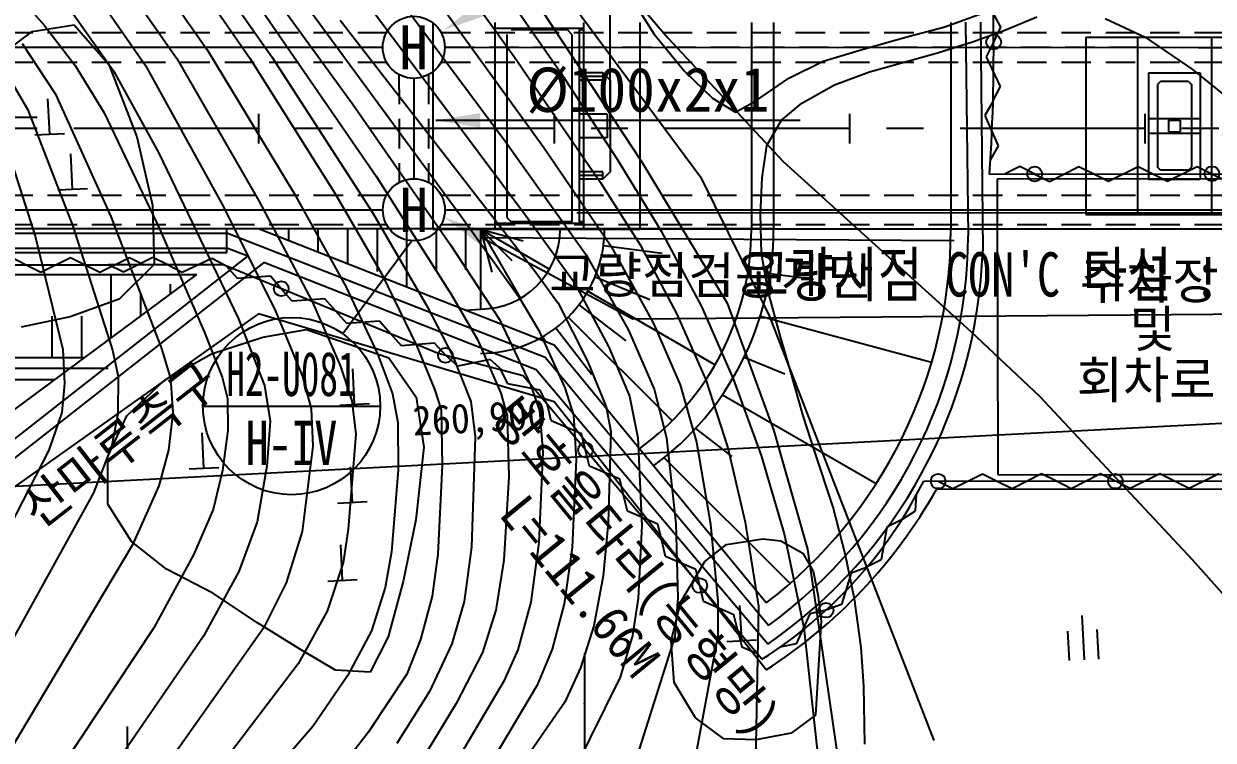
# Model space of a CAD drawing. Header units: millimetres. Extents: x 13158 to 13954, y 1103 to 1809.
# Drawn here: x 13765.8 to 13846.3, y 1446.9 to 1495.4 of the extents above; entities that cross this region are included whole.
import ezdxf
from ezdxf.enums import TextEntityAlignment as Align
from ezdxf.xclip import XClip

# ---------------------------------------------------------------- set-up
doc = ezdxf.new("R2010")
doc.units = ezdxf.units.MM
doc.header["$LTSCALE"] = 10
doc.header["$MEASUREMENT"] = 0
doc.header["$XCLIPFRAME"] = 2
doc.linetypes.add('CENTER', pattern=[2, 1.25, -0.25, 0.25, -0.25])
doc.linetypes.add('HIDDEN', pattern=[0.375, 0.25, -0.125])
for name, color, linetype in [('TN-MANH', 4, 'Continuous'), ('TZ-BASE', 253, 'Continuous'), ('TZ-CABL', 4, 'Continuous')]:
    doc.layers.add(name, color=color, linetype=linetype)
doc.styles.add('GR', font='GulimChe.ttf')
doc.styles.add('HANA', font='GulimChe.ttf')
doc.styles.get("Standard").update_dxf_attribs({"font": 'GulimChe.ttf'})
doc.linetypes.add('I_LINE', pattern='A,3.5,["I",Standard,S=1,R=0,X=-1,Y=-0.5],3.5', length=7)
doc.linetypes.add('ZIGZAG', pattern='A,0.0001,-0.2,[131,ltypeshp.shx,S=0.2,R=0,X=-0.2,Y=0],-0.4,[131,ltypeshp.shx,S=0.2,R=180,X=0.2,Y=0],-0.2', length=0.8001)
doc.dimstyles.get("Standard").update_dxf_attribs({"dimtxt": 0.18, "dimasz": 0.18, "dimexe": 0.18, "dimexo": 0.0625, "dimgap": 0.09, "dimtad": 0, "dimtih": 1, "dimtoh": 1, "dimdec": 4, "dimzin": 0, "dimdsep": 46, "dimtxsty": 'Standard', "dimcen": 0.09, "dimadec": 0, "dimazin": 0, "dimtfac": 1, "dimtdec": 4, "dimtofl": 0, "dimtmove": 0, "dimatfit": 3, "dimfxl": 0, "dimtolj": 1, "dimtzin": 0, "dimarcsym": 0})

# ---------------------------------------------------------------- blocks, each defined once
blk = doc.blocks.new('JD-SGKLSNK8SGJS87')
at = {"layer": 'TZ-BASE'}
for p, q in [((563.798, -0.001), (563.797, 25.377)), ((538.441, 23.737, 108), (556.678, -0.858, 108)), ((536.896, 22.516, 109), (558.069, -5.869, 109)), ((532.974, 20.139, 112), (546.343, 1.683, 112)), ((534.067, 20.85, 111), (553.684, -5.912, 111)), ((547.898, 17.902, 106), (557.275, 4.908, 106)), ((555.834, 13.104, 104), (565.958, -2.294, 104)), ((534.154, 12.336, 115), (539.415, 4.771, 115)), ((554.201, 12.8, 105), (560.356, 3.902, 105)), ((562.2, 12.589, 102), (567.728, 6.111, 102)), ((532.017, 11.776, 116), (536.533, 5.318, 116)), ((536.083, 11.703, 114), (540.887, 4.862, 114)), ((550.22, 11.321, 107), (559.3, -1.289, 107)), ((559.151, 11.244, 103), (569.907, -3.274, 103)), ((530.536, 10.385, 117), (534.451, 4.754, 117)), ((538.821, 10.066, 113), (547.949, -3.233, 113)), ((523.277, 9.493, 120), (525.515, 6.976, 120)), ((529.084, 8.959, 118), (532.338, 4.265, 118)), ((565.502, 8.381, 100.249), (566.775, 6.399, 100.249)), ((589.163, 8.84), (590.224, 6.871)), ((527.447, 7.769, 119), (530.164, 3.903, 119)), ((545.529, 7.338, 110), (558.728, -9.684, 110)), ((586.447, 6.884, 100.249), (589.254, 7.9, 100.249)), ((590.519, 6.654, 100.607), (592.684, 7.566, 100.607)), ((597.315, 7.459, 101), (600.023, 6.183, 101)), ((521.928, 4.491, 121.307), (524.675, 6.564, 121.307)), ((524.675, 6.564, 121.307), (527.513, 7.014, 121.307)), ((525.515, 6.976, 120), (527.582, 4.276, 120)), ((527.513, 7.014, 121.307), (529.87, 4.337, 121.307)), ((551.798, 7.175), (551.799, -6.825)), ((555.998, 7.176), (555.999, -6.824)), ((561.998, 6.776), (555.998, 6.776)), ((560.898, 6.676), (557.098, 6.676)), ((561.198, 6.376), (560.898, 6.676)), ((561.998, 6.676), (561.698, 6.676)), ((561.698, 6.676), (561.699, -6.324)), ((561.998, 7.176), (561.999, -6.824)), ((565.798, 7.176), (565.799, -6.824)), ((573.361, 7.181), (573.361, -6.819)), ((574.861, 7.181), (574.861, -6.819)), ((583.965, 6.222, 100.249), (586.447, 6.884, 100.249)), ((586.861, 7.182), (586.861, -6.818)), ((587.861, 7.198), (588.034, -7.268)), ((588.319, 5.875, 100.607), (590.519, 6.654, 100.607)), ((588.861, 7.199), (589.016, -8.266)), ((590.224, 6.871), (589.755, 5.857)), ((523.999, 5.77, 121), (526.253, 2.322, 121)), ((556.798, 6.376), (556.799, -6.024)), ((561.198, 6.376), (561.199, -6.324)), ((566.775, 6.399, 100.249), (568.832, 3.878, 100.249)), ((567.728, 6.111, 102), (575.502, -2.225, 102)), ((581.084, 5.415, 100.249), (583.965, 6.222, 100.249)), ((585.967, 5.136, 100.607), (588.319, 5.875, 100.607)), ((589.757, 5.858), (589.241, 4.866)), ((595.995, 6.177), (607.995, 6.178)), ((595.995, 6.177), (595.995, -5.823)), ((599.495, 6.178), (599.495, -5.822)), ((600.023, 6.183, 101), (603.217, 3.999, 101)), ((604.495, 6.178), (604.495, -5.822)), ((522.153, 5.054, 122), (524.368, 1.273, 122)), ((536.533, 5.318, 116), (542.384, -4.341, 116)), ((540.887, 4.862, 114), (547.7, -5.689, 114)), ((557.275, 4.908, 106), (563.133, -3.661, 106)), ((578.222, 4.552, 100.249), (581.084, 5.415, 100.249)), ((581.363, 3.845, 100.607), (585.967, 5.136, 100.607)), ((589.241, 4.866), (590.207, 2.85)), ((527.582, 4.276, 120), (529.546, 1.065, 120)), ((529.87, 4.337, 121.307), (531.76, -0.56, 121.307)), ((532.338, 4.265, 118), (537.619, -5.298, 118)), ((534.451, 4.754, 117), (540.019, -4.884, 117)), ((539.415, 4.771, 115), (545.16, -4.373, 115)), ((575.884, 3.415, 100.249), (578.222, 4.552, 100.249)), ((530.164, 3.903, 119), (533.217, -1.619, 119)), ((560.356, 3.902, 105), (564.278, -2.071, 105)), ((563.298, 3.776), (561.698, 3.776)), ((563.298, 3.526), (561.698, 3.526)), ((563.298, 3.276), (561.698, 3.276)), ((563.798, 3.276), (563.298, 3.776)), ((563.298, 3.776), (563.298, 3.276)), ((563.798, 3.276), (563.799, -2.924)), ((568.832, 3.878, 100.249), (570.731, 2.057, 100.249)), ((573.653, 1.882, 100.249), (575.884, 3.415, 100.249)), ((578.991, 2.955, 100.607), (581.363, 3.845, 100.607)), ((600.245, 3.778), (603.745, 3.778)), ((600.245, 3.778), (600.245, -3.422)), ((603.217, 3.999, 101), (607.393, 0.625, 101)), ((603.745, 3.778), (603.745, -3.422)), ((576.765, 1.723, 100.607), (578.991, 2.955, 100.607)), ((590.207, 2.85), (589.69, 1.858)), ((601.045, 3.178), (600.845, 2.978)), ((600.845, 2.978), (600.845, 0.678)), ((602.945, 3.178), (601.045, 3.178)), ((602.945, 3.178), (603.145, 2.978)), ((603.145, 2.978), (603.145, 0.678)), ((525.857, -0.379, 121.194), (525.732, 2.018, 121.194)), ((526.253, 2.322, 121), (530.001, -5.964, 121)), ((546.343, 1.683, 112), (552.986, -7.872, 112)), ((570.731, 2.057, 100.249), (572.283, 1.109, 100.249)), ((572.283, 1.109, 100.249), (573.653, 1.882, 100.249)), ((575.39, 0.574, 100.607), (576.765, 1.723, 100.607)), ((589.717, 1.858), (589.168, 0.884)), ((524.368, 1.273, 122), (527.428, -6.606, 122)), ((529.546, 1.065, 120), (533.335, -6.887, 120)), ((540, 0.999), (540, -1.001)), ((560, 0.999), (560, -1.001)), ((563.598, 0.976), (561.698, 0.976)), ((563.598, 0.976), (563.598, -0.624)), ((580, 0.999), (580, -1.001)), ((589.168, 0.884), (590.068, -1.163)), ((600, 0.999), (600, -1.001)), ((522.426, 0.273, 123), (524.88, -7.275, 123)), ((574.401, -1.148, 100.607), (575.39, 0.574, 100.607)), ((600.245, 0.678), (603.745, 0.678)), ((600.845, 0.678), (600.845, -2.622)), ((601.595, 0.578), (601.595, -0.222)), ((601.595, 0.578), (602.395, 0.578)), ((602.395, 0.578), (602.395, -0.222)), ((603.145, 0.678), (603.145, -2.622)), ((524.858, -0.431, 121.194), (526.856, -0.327, 121.194)), ((531.76, -0.56, 121.307), (532.807, -5.18, 121.307)), ((563.598, -0.624), (561.698, -0.624)), ((600.245, -0.322), (603.745, -0.322)), ((601.595, -0.222), (602.395, -0.222)), ((556.678, -0.858, 108), (562.167, -8.548, 108)), ((559.3, -1.289, 107), (563.84, -7.944, 107)), ((574.087, -3.333, 100.607), (574.401, -1.148, 100.607)), ((590.068, -1.163), (589.519, -2.137)), ((527.406, -4.1, 121.175), (527.281, -1.703, 121.175)), ((533.217, -1.619, 119), (538.627, -12.876, 119)), ((564.278, -2.071, 105), (567.235, -6.896, 105)), ((565.958, -2.294, 104), (571.709, -11.82, 104)), ((575.502, -2.225, 102), (588.208, -13.734, 102)), ((563.299, -2.924), (561.699, -2.924)), ((563.299, -3.174), (561.699, -3.174)), ((563.799, -2.924), (563.299, -3.424)), ((563.299, -3.424), (563.299, -2.924)), ((591.537, -2.575), (590.535, -3.071)), ((592.535, -3.079), (591.537, -2.575)), ((592.535, -3.079), (593.536, -3.577)), ((593.536, -3.577), (595.534, -2.574)), ((595.534, -2.574), (596.535, -3.073)), ((596.535, -3.073), (597.536, -3.571)), ((597.536, -3.571), (599.534, -2.568)), ((599.534, -2.568), (600.535, -3.066)), ((600.535, -3.066), (601.536, -3.564)), ((601.045, -2.822), (600.845, -2.622)), ((602.945, -2.822), (601.045, -2.822)), ((601.536, -3.564), (603.534, -2.561)), ((602.945, -2.822), (603.145, -2.622)), ((602.945, -2.822), (603.145, -2.622)), ((603.534, -2.561), (604.535, -3.059)), ((604.535, -3.059), (605.536, -3.558)), ((547.949, -3.233, 113), (553.049, -11.257, 113)), ((563.299, -3.424), (561.699, -3.424)), ((563.133, -3.661, 106), (565.818, -7.875, 106)), ((569.907, -3.274, 103), (574.59, -12.719, 103)), ((573.974, -5.803, 100.607), (574.087, -3.333, 100.607)), ((612.172, -3.396), (590, -3.433)), ((590, -3.433), (590.033, -23.432)), ((600.245, -3.422), (603.745, -3.422)), ((526.407, -4.152, 121.175), (528.405, -4.048, 121.175)), ((542.384, -4.341, 116), (545.914, -10.684, 116)), ((545.16, -4.373, 115), (548.323, -9.806, 115)), ((532.807, -5.18, 121.307), (532.918, -9.202, 121.307)), ((537.619, -5.298, 118), (541.141, -12.356, 118)), ((540.019, -4.884, 117), (543.613, -11.702, 117)), ((530.001, -5.964, 121), (533.418, -14.892, 121)), ((547.7, -5.689, 114), (551.407, -12.048, 114)), ((553.684, -5.912, 111), (557.605, -11.39, 111)), ((561.999, -6.424), (555.999, -6.424)), ((556.799, -6.024), (557.099, -6.324)), ((561.199, -6.324), (557.099, -6.324)), ((558.069, -5.869, 109), (561.363, -10.404, 109)), ((561.999, -6.324), (561.699, -6.324)), ((574.049, -8.466, 100.607), (573.974, -5.803, 100.607)), ((595.995, -5.823), (607.995, -5.822)), ((574.801, -6.786), (280, -6.801)), ((388.811, -7.095), (537.838, -7.088)), ((527.428, -6.606, 122), (530.115, -15.004, 122)), ((533.335, -6.887, 120), (536.339, -13.814, 120)), ((537.838, -8.388), (537.838, -6.788)), ((559.393, -15.492), (537.838, -7.088)), ((560.001, -14.657), (540, -6.788)), ((542.015, -6.82), (542.015, -7.581)), ((544.015, -6.82), (544.015, -8.367)), ((546.015, -6.819), (546.015, -9.154)), ((548.015, -6.819), (548.015, -9.682)), ((550.015, -6.819), (550.015, -10.728)), ((550.015, -6.819), (550.015, -9.641)), ((565.799, -6.824), (551.799, -6.825)), ((552.015, -6.819), (552.015, -9.6)), ((554.015, -6.819), (554.015, -9.56)), ((555.015, -6.82), (555.016, -12.22)), ((555.015, -6.82), (555.792, -9.717)), ((555.015, -6.82), (557.716, -11.496)), ((555.015, -6.82), (557.137, -8.941)), ((555.015, -6.82), (559.692, -9.519)), ((555.015, -6.82), (557.913, -7.596)), ((565.799, -6.787), (661.201, -6.783)), ((567.235, -6.896, 105), (569.991, -12.055, 105)), ((524.88, -7.275, 123), (526.741, -14.955, 123)), ((552.986, -7.872, 112), (556.299, -12.926, 112)), ((555.048, -7.371), (587.094, -7.571)), ((563.344, -7.916), (567.309, -8.438)), ((563.84, -7.944, 107), (566.722, -13.204, 107)), ((565.818, -7.875, 106), (568.319, -12.57, 106)), ((470.503, -8.091), (537.838, -8.088)), ((470.504, -8.391), (537.838, -8.388)), ((520.001, -23.743), (539.268, -8.649)), ((523.26, -8.717), (524.259, -9.218)), ((525.258, -9.72), (527.26, -8.722)), ((527.26, -8.722), (528.259, -9.223)), ((529.258, -9.725), (531.26, -8.727)), ((532.847, -8.726), (530.847, -9.726)), ((531.26, -8.727), (532.259, -9.228)), ((533.847, -9.227), (532.847, -8.726)), ((536.841, -8.794), (534.819, -9.749)), ((537.83, -9.316), (536.841, -8.794)), ((539.267, -8.65), (537.838, -8.088)), ((539.267, -8.65), (537.838, -8.088)), ((562.167, -8.548, 108), (565.033, -13.654, 108)), ((574.502, -11.039, 100.607), (574.049, -8.466, 100.607)), ((540.346, -9.075), (520.505, -24.618)), ((524.259, -9.218), (525.258, -9.72)), ((528.259, -9.223), (529.258, -9.725)), ((530.847, -9.726), (529.847, -9.225)), ((532.918, -9.202, 121.307), (530.562, -11.545, 121.307)), ((534.819, -9.749), (533.831, -9.227)), ((538.564, -10.159), (537.83, -9.316)), ((558.786, -16.328), (540.346, -9.075)), ((395.003, -9.895), (535.811, -9.888)), ((520.001, -21.589), (535.811, -9.888)), ((530.001, -9.888), (530.001, -14.188)), ((540.794, -9.997), (538.564, -10.159)), ((541.528, -10.84), (540.794, -9.997)), ((548.323, -9.806, 115), (550.707, -14.737, 115)), ((558.728, -9.684, 110), (560.285, -11.822, 110)), ((561.363, -10.404, 109), (563.699, -14.807, 109)), ((562.776, -10.034), (566.472, -11.564)), ((574.633, -9.803), (577.562, -10.189)), ((532.001, -11.257), (532.001, -12.708)), ((534.001, -10.538), (534.001, -11.228)), ((542.262, -11.684), (541.528, -10.84)), ((545.914, -10.684, 116), (548.049, -15.253, 116)), ((553.049, -11.257, 113), (554.807, -14.29, 113)), ((562.29, -11.019), (570.904, -15.992)), ((575.325, -14.108, 100.607), (574.502, -11.039, 100.607)), ((530.562, -11.545, 121.307), (527.241, -12.741, 121.307)), ((544.492, -11.521), (542.262, -11.684)), ((543.613, -11.702, 117), (545.521, -16.032, 117)), ((545.226, -12.365), (544.492, -11.521)), ((551.407, -12.048, 114), (553.144, -15.416, 114)), ((557.605, -11.39, 111), (558.961, -13.672, 111)), ((560.285, -11.822, 110), (562.263, -15.748, 110)), ((561.68, -11.933), (564.853, -14.368)), ((569.991, -12.055, 105), (572.13, -16.938, 105)), ((571.709, -11.82, 104), (574.872, -20.465, 104)), ((540.001, -12.548), (520.001, -26.699)), ((540.001, -12.548), (520.001, -26.699)), ((527.241, -12.741, 121.307), (523.929, -13.447, 121.307)), ((526.001, -12.694), (526.001, -15.498)), ((528.001, -12.693), (528.001, -15.498)), ((538.627, -12.876, 119), (540.388, -17.396, 119)), ((560.001, -18.497), (540.001, -12.548)), ((560.001, -18.497), (540.001, -12.548)), ((541.141, -12.356, 118), (542.98, -16.784, 118)), ((545.96, -13.208), (545.226, -12.365)), ((554.013, -12.301), (555.016, -12.22)), ((560.955, -12.759), (567.988, -19.791)), ((568.319, -12.57, 106), (570.266, -17.02, 106)), ((573.963, -12.709), (585.56, -15.816)), ((574.59, -12.719, 103), (585.708, -41.43, 103)), ((540.28, -14.121, 119.25), (543.251, -13.599, 119.25)), ((543.251, -13.599, 119.25), (548.808, -15.53, 119.25)), ((548.19, -13.046), (545.96, -13.208)), ((548.924, -13.889), (548.19, -13.046)), ((556.299, -12.926, 112), (558.405, -17.352, 112)), ((558.961, -13.672, 111), (560.731, -17.544, 111)), ((560.129, -13.484), (562.564, -16.657)), ((565.033, -13.654, 108), (566.772, -17.641, 108)), ((566.722, -13.204, 107), (568.527, -17.356, 107)), ((536.339, -13.814, 120), (537.53, -16.837, 120)), ((536.81, -15.241, 119.25), (540.28, -14.121, 119.25)), ((549.67, -14.714), (548.923, -13.881)), ((554.807, -14.29, 113), (556.386, -17.91, 113)), ((559.216, -14.094), (559.405, -14.423)), ((575.99, -16.344, 100.607), (575.325, -14.108, 100.607)), ((588.208, -13.734, 102), (592.892, -18.134, 102)), ((280, -36.925), (700, -14.992)), ((526.741, -14.955, 123), (526.854, -17.26, 123)), ((530.115, -15.004, 122), (530.486, -16.79, 122)), ((533.418, -14.892, 121), (534.04, -16.916, 121)), ((533.633, -17.025, 119.25), (536.81, -15.241, 119.25)), ((548.049, -15.253, 116), (549.069, -17.951, 116)), ((551.897, -14.519), (549.67, -14.714)), ((550.707, -14.737, 115), (551.913, -17.632, 115)), ((552.643, -15.351), (551.897, -14.519)), ((574.367, -32.116), (560.001, -14.657)), ((563.699, -14.807, 109), (565.099, -18.125, 109)), ((440.001, -15.503), (528.23, -15.498)), ((545.521, -16.032, 117), (546.312, -18.426, 117)), ((548.808, -15.53, 119.25), (550.675, -18.181, 119.25)), ((553.482, -16.091), (552.643, -15.351)), ((553.144, -15.416, 114), (554.367, -18.469, 114)), ((555.671, -15.638), (553.482, -16.091)), ((556.509, -16.378), (555.671, -15.638)), ((574.516, -33.635), (559.393, -15.492)), ((562.263, -15.748, 110), (563.525, -18.839, 110)), ((572.872, -15.469), (575.623, -16.609)), ((519.859, -16.234), (529.815, -16.217)), ((530.486, -16.79, 122), (530.457, -19.32, 122)), ((537.53, -16.837, 120), (537.901, -18.274, 120)), ((542.98, -16.784, 118), (543.55, -18.981, 118)), ((546.498, -18.666, 117.231), (546.372, -16.27, 117.231)), ((556.867, -17.274), (556.379, -16.268)), ((574.462, -34.898), (558.786, -16.328)), ((576.869, -19.453, 100.607), (575.99, -16.344, 100.607)), ((440.001, -17.003), (526.204, -16.998)), ((526.001, -16.998), (526.001, -17.148)), ((526.854, -17.26, 123), (526.672, -19.232, 123)), ((531.087, -19.459, 119.25), (533.633, -17.025, 119.25)), ((534.04, -16.916, 121), (534.193, -19.246, 121)), ((540.388, -17.396, 119), (540.77, -19.808, 119)), ((551.913, -17.632, 115), (552.357, -19.047, 115)), ((559.062, -17.7), (556.867, -17.274)), ((558.405, -17.352, 112), (559.005, -19.093, 112)), ((559.551, -18.706), (559.062, -17.7)), ((560.731, -17.544, 111), (561.325, -19.404, 111)), ((566.772, -17.641, 108), (567.6, -20.933, 108)), ((568.527, -17.356, 107), (569.637, -21.232, 107)), ((570.266, -17.02, 106), (571.755, -21.607, 106)), ((572.13, -16.938, 105), (574.025, -22.127, 105)), ((537.901, -18.274, 120), (537.92, -20.449, 120)), ((546.312, -18.426, 117), (546.579, -20.696, 117)), ((549.069, -17.951, 116), (549.433, -19.891, 116)), ((550.675, -18.181, 119.25), (551.173, -21.565, 119.25)), ((554.367, -18.469, 114), (554.668, -20.864, 114)), ((556.386, -17.91, 113), (556.831, -19.45, 113)), ((574.349, -36.656), (560.001, -18.497)), ((574.349, -36.656), (560.001, -18.497)), ((565.099, -18.125, 109), (565.673, -20.944, 109)), ((571.394, -18.021), (581.805, -24.031)), ((592.892, -18.134, 102), (603.186, -29.18, 102)), ((526.672, -19.232, 123), (525.808, -21.778, 123)), ((530.457, -19.32, 122), (530.066, -21.447, 122)), ((534.193, -19.246, 121), (533.903, -21.764, 121)), ((543.55, -18.981, 118), (543.662, -21.501, 118)), ((545.499, -18.718, 117.231), (547.496, -18.614, 117.231)), ((552.357, -19.047, 115), (552.431, -22.801, 115)), ((559.005, -19.093, 112), (559.234, -21.901, 112)), ((559.813, -19.792), (559.551, -18.706)), ((563.525, -18.839, 110), (563.836, -20.52, 110)), ((529.801, -22.196, 119.25), (531.087, -19.459, 119.25)), ((540.77, -19.808, 119), (540.559, -22.849, 119)), ((549.433, -19.891, 116), (549.454, -23.099, 116)), ((556.831, -19.45, 113), (556.927, -23.567, 113)), ((561.867, -20.677), (559.813, -19.792)), ((561.325, -19.404, 111), (561.504, -22.399, 111)), ((577.627, -21.822, 100.607), (576.869, -19.453, 100.607)), ((536.3, -22.989, 120.42), (536.175, -20.592, 120.42)), ((537.92, -20.449, 120), (537.551, -23.149, 120)), ((546.579, -20.696, 117), (546.07, -27.13, 117)), ((554.668, -20.864, 114), (554.407, -28.344, 114)), ((562.129, -21.764), (561.867, -20.677)), ((563.836, -20.52, 110), (563.664, -26.689, 110)), ((567.6, -20.933, 108), (568.242, -26.727, 108)), ((569.572, -20.308), (572.032, -22.195)), ((574.872, -20.465, 104), (577.155, -28.479, 104)), ((530.066, -21.447, 122), (528.815, -24.662, 122)), ((543.662, -21.501, 118), (542.951, -27.287, 118)), ((551.173, -21.565, 119.25), (550.648, -26.483, 119.25)), ((565.673, -20.944, 109), (565.93, -26.881, 109)), ((569.637, -21.232, 107), (570.596, -26.793, 107)), ((571.755, -21.607, 106), (572.944, -26.656, 106)), ((525.808, -21.778, 123), (517.048, -38.715, 123)), ((529.791, -25.423, 119.25), (529.801, -22.196, 119.25)), ((533.903, -21.764, 121), (533.25, -24.195, 121)), ((559.234, -21.901, 112), (558.972, -28.031, 112)), ((561.504, -22.399, 111), (561.223, -28.352, 111)), ((562.391, -22.851), (562.129, -21.764)), ((567.459, -22.283), (575.975, -30.798)), ((574.025, -22.127, 105), (575.569, -27.431, 105)), ((578.892, -25.633, 100.607), (577.627, -21.822, 100.607)), ((535.302, -23.041, 120.42), (537.299, -22.937, 120.42)), ((537.551, -23.149, 120), (536.913, -25.785, 120)), ((540.559, -22.849, 119), (539.911, -26.636, 119)), ((546.344, -25.307, 117.231), (546.219, -22.911, 117.231)), ((549.454, -23.099, 116), (549.003, -28.663, 116)), ((552.431, -22.801, 115), (552.12, -28.809, 115)), ((564.445, -23.735), (562.391, -22.851)), ((556.927, -23.567, 113), (556.607, -29.21, 113)), ((564.707, -24.822), (564.445, -23.735)), ((587.003, -24.393), (586.002, -23.895)), ((589.001, -23.39), (587.003, -24.393)), ((590.002, -23.888), (589.001, -23.39)), ((591.003, -24.387), (590.002, -23.888)), ((590.033, -23.432), (610.033, -23.399)), ((593.001, -23.383), (591.003, -24.387)), ((594.002, -23.882), (593.001, -23.383)), ((595.003, -24.38), (594.002, -23.882)), ((597.001, -23.377), (595.003, -24.38)), ((598.002, -23.875), (597.001, -23.377)), ((599.003, -24.374), (598.002, -23.875)), ((601.001, -23.37), (599.003, -24.374)), ((602.002, -23.869), (601.001, -23.37)), ((603.003, -24.367), (602.002, -23.869)), ((605.001, -23.364), (603.003, -24.367)), ((528.815, -24.662, 122), (519.821, -40.929, 122)), ((533.25, -24.195, 121), (531.467, -28.184, 121)), ((564.97, -25.909), (564.707, -24.822)), ((584.463, -25.881), (584.537, -24.766)), ((611.035, -24.398), (585.878, -24.439)), ((611.035, -24.398), (585.878, -24.439)), ((531.397, -27.956, 119.25), (529.791, -25.423, 119.25)), ((545.345, -25.359, 117.231), (547.342, -25.255, 117.231)), ((579.731, -28.873, 100.607), (578.892, -25.633, 100.607)), ((536.913, -25.785, 120), (535.592, -28.862, 120)), ((550.648, -26.483, 119.25), (549.775, -30.661, 119.25)), ((567.023, -26.793), (564.97, -25.909)), ((583.526, -26.482), (582.531, -26.991)), ((583.527, -26.492), (584.463, -25.881)), ((539.911, -26.636, 119), (538.664, -29.989, 119)), ((542.951, -27.287, 118), (541.865, -30.763, 118)), ((546.07, -27.13, 117), (545.718, -29.399, 117)), ((563.664, -26.689, 110), (563.331, -30.285, 110)), ((565.93, -26.881, 109), (565.7, -31.784, 109)), ((567.285, -27.88), (567.023, -26.793)), ((568.242, -26.727, 108), (568.376, -31.785, 108)), ((570.596, -26.793, 107), (571.081, -31.994, 107)), ((572.944, -26.656, 106), (573.841, -32.331, 106)), ((582.531, -26.991), (582.152, -29.195)), ((533.765, -29.821, 119.25), (531.397, -27.956, 119.25)), ((558.972, -28.031, 112), (558.429, -32.072, 112)), ((567.548, -28.967), (567.285, -27.88)), ((570.213, -29.318, 104.627), (571.683, -28.17, 104.627)), ((571.683, -28.17, 104.627), (574.143, -27.772, 104.627)), ((574.143, -27.772, 104.627), (575.349, -27.903, 104.627)), ((575.349, -27.903, 104.627), (576.846, -28.736, 104.627)), ((575.569, -27.431, 105), (576.897, -33.794, 105)), ((531.467, -28.184, 121), (522.549, -43.155, 121)), ((535.592, -28.862, 120), (532.904, -33.807, 120)), ((545.681, -30.581, 116.816), (545.556, -28.184, 116.816)), ((549.003, -28.663, 116), (548.574, -31.064, 116)), ((552.12, -28.809, 115), (551.746, -31.662, 115)), ((554.407, -28.344, 114), (553.92, -32.009, 114)), ((561.223, -28.352, 111), (560.682, -32.184, 111)), ((569.601, -29.852), (567.548, -28.967)), ((576.846, -28.736, 104.627), (577.546, -29.955, 104.627)), ((577.155, -28.479, 104), (579.265, -42.939, 104)), ((580.348, -31.845, 100.607), (579.731, -28.873, 100.607)), ((545.718, -29.399, 117), (544.643, -32.671, 117)), ((556.607, -29.21, 113), (556.059, -32.595, 113)), ((568.57, -32.03, 104.627), (570.213, -29.318, 104.627)), ((581.158, -29.707), (580.107, -30.089)), ((582.152, -29.195), (581.157, -29.705)), ((603.186, -29.18, 102), (607.034, -33.49, 102)), ((536.893, -31.453, 119.25), (533.765, -29.821, 119.25)), ((538.664, -29.989, 119), (536.258, -34.356, 119)), ((544.682, -30.633, 116.816), (546.68, -30.529, 116.816)), ((563.331, -30.285, 110), (562.685, -33.659, 110)), ((569.864, -30.938), (569.601, -29.852)), ((577.546, -29.955, 104.627), (577.862, -31.544, 104.627)), ((580.107, -30.089), (579.458, -32.229)), ((541.865, -30.763, 118), (540.336, -33.825, 118)), ((548.574, -31.064, 116), (547.638, -34.005, 116)), ((549.775, -30.661, 119.25), (548.776, -34.42, 119.25)), ((570.126, -32.025), (569.864, -30.938)), ((539.921, -33.459, 119.25), (536.893, -31.453, 119.25)), ((551.746, -31.662, 115), (550.948, -34.585, 115)), ((553.92, -32.009, 114), (553.081, -34.89, 114)), ((558.429, -32.072, 112), (557.536, -35.301, 112)), ((560.682, -32.184, 111), (559.87, -35.241, 111)), ((565.7, -31.784, 109), (565.31, -34.318, 109)), ((567.927, -34.683, 104.627), (568.57, -32.03, 104.627)), ((568.376, -31.785, 108), (568.176, -34.385, 108)), ((572.18, -32.91), (570.126, -32.025)), ((571.081, -31.994, 107), (571.079, -34.343, 107)), ((577.862, -31.544, 104.627), (578.081, -33.321, 104.627)), ((580.79, -35.135, 100.607), (580.348, -31.845, 100.607)), ((544.643, -32.671, 117), (542.682, -36.244, 117)), ((556.059, -32.595, 113), (555.16, -35.474, 113)), ((572.442, -33.997), (572.18, -32.91)), ((572.701, -34.677, 103.683), (572.576, -32.28, 103.683)), ((573.841, -32.331, 106), (573.626, -42.92, 106)), ((577.314, -32.849), (576.384, -34.882)), ((578.407, -32.611), (577.314, -32.849)), ((579.458, -32.229), (578.407, -32.611)), ((595.725, -32.971, 102.023), (595.881, -35.967, 102.023)), ((532.904, -33.807, 120), (524.908, -45.843, 120)), ((542.838, -35.276, 119.25), (539.921, -33.459, 119.25)), ((562.685, -33.659, 110), (561.788, -36.5, 110)), ((576.897, -33.794, 105), (578.873, -51.791, 105)), ((578.081, -33.321, 104.627), (577.704, -39.714, 104.627)), ((536.258, -34.356, 119), (528.559, -45.562, 119)), ((540.336, -33.825, 118), (531.285, -46.605, 118)), ((547.638, -34.005, 116), (546.017, -37.047, 116)), ((548.776, -34.42, 119.25), (547.553, -36.799, 119.25)), ((550.948, -34.585, 115), (550.04, -36.932, 115)), ((565.31, -34.318, 109), (564.466, -37.146, 109)), ((568.176, -34.385, 108), (565.261, -43.581, 108)), ((571.079, -34.343, 107), (569.428, -43.232, 107)), ((572.442, -33.997), (572.704, -35.083)), ((594.882, -36.019, 102.023), (594.778, -34.021, 102.023)), ((596.88, -35.914, 102.023), (596.775, -33.917, 102.023)), ((545.196, -36.67, 119.25), (542.838, -35.276, 119.25)), ((553.081, -34.89, 114), (551.567, -38.108, 114)), ((557.536, -35.301, 112), (556.607, -37.403, 112)), ((559.87, -35.241, 111), (558.859, -37.677, 111)), ((568.131, -37.497, 104.627), (567.927, -34.683, 104.627)), ((571.703, -34.729, 103.683), (573.7, -34.624, 103.683)), ((572.704, -35.083), (573.731, -35.526)), ((576.384, -34.882), (575.292, -35.12)), ((580.978, -37.742, 100.607), (580.79, -35.135, 100.607)), ((555.16, -35.474, 113), (553.376, -38.931, 113)), ((542.682, -36.244, 117), (534.269, -47.255, 117)), ((547.553, -36.799, 119.25), (545.196, -36.67, 119.25)), ((550.04, -36.932, 115), (547.407, -40.885, 115)), ((561.788, -36.5, 110), (560.729, -38.836, 110)), ((546.017, -37.047, 116), (543.678, -40.479, 116)), ((556.607, -37.403, 112), (552.809, -43.806, 112)), ((558.859, -37.677, 111), (554.535, -44.935, 111)), ((564.466, -37.146, 109), (561.262, -43.643, 109)), ((569.568, -39.896, 104.627), (568.131, -37.497, 104.627)), ((581.034, -41.688, 100.607), (580.978, -37.742, 100.607)), ((551.567, -38.108, 114), (549.355, -41.623, 114)), ((553.376, -38.931, 113), (551.009, -42.827, 113)), ((560.729, -38.836, 110), (557.353, -43.683, 110)), ((571.49, -41.321, 104.627), (569.568, -39.896, 104.627)), ((577.704, -39.714, 104.627), (576.044, -40.935, 104.627)), ((543.678, -40.479, 116), (537.699, -47.352, 116)), ((547.407, -40.885, 115), (545.065, -43.889, 115)), ((576.044, -40.935, 104.627), (573.66, -41.39, 104.627)), ((573.66, -41.39, 104.627), (571.49, -41.321, 104.627))]:
    blk.add_line(p, q, dxfattribs=at)
at = {"layer": 'TZ-BASE', "ltscale": 0.2}
for p, q in [((589.483, -3.084), (610.3, -3.05)), ((400.259, -9.065), (529.847, -9.225)), ((537.617, -9.228), (529.847, -9.225)), ((552.162, -15.224), (537.617, -9.228)), ((557.899, -16.747), (552.162, -15.224)), ((574.075, -35.933), (557.899, -16.747)), ((589.518, -23.889), (585.025, -23.87)), ((610.334, -23.855), (589.518, -23.889))]:
    blk.add_line(p, q, dxfattribs=at)
at = {"layer": 'TZ-BASE', "linetype": 'I_LINE', "ltscale": 0.2}
blk.add_line((561.543, -5.705), (700, -5.626), dxfattribs=at)
at = {"layer": 'TZ-BASE', "linetype": 'ByBlock'}
for p, q in [((562.057, -35.499), (562.099, -61.178)), ((531.11, -40.47), (531.144, -61.384)), ((562.065, -40.419), (562.1, -61.333))]:
    blk.add_line(p, q, dxfattribs=at)
at = {"layer": 'TZ-BASE', "linetype": 'CENTER', "flags": 128}
blk.add_lwpolyline([(700, -0.001), (280, 0), (0, 0)], dxfattribs=at)
at = {"layer": 'TZ-BASE'}
for centre in [(589.757, 5.858), (592.535, -3.079), (604.535, -3.059), (541.528, -10.84), (552.643, -15.351), (562.129, -21.764), (586.002, -23.874), (598.002, -23.875), (569.864, -30.938), (578.407, -32.611)]:
    blk.add_circle(centre, 0.5, dxfattribs=at)
at = {"layer": 'TZ-BASE', "ltscale": 0.2}
for centre, radius, start, end in [((469.101, 5.082), 120.658, 356.11914, 1.40376), ((557.624, -10), 30.711, 302.38896, 333.15267)]:
    blk.add_arc(centre, radius, start, end, dxfattribs=at)
at = {"layer": 'TZ-BASE'}
for centre, radius, start, end in [((555.015, -6.82), 5.4, 270.00254, 0.00254), ((555.015, -6.82), 8.4, 270.00254, 0.00254), ((554.958, -6.796), 18.403, 306.0206, 359.92833), ((554.958, -6.796), 19.903, 306.27936, 359.93392), ((554.958, -6.796), 31.903, 307.47268, 359.93392), ((555.306, -7.137, 108), 32.728, 305.94133, 359.77221), ((555.306, -7.137, 108), 33.728, 304.60629, 358.0826), ((555.306, -7.137, 108), 35.128, 302.82681, 330.49279), ((555.306, -7.137, 108), 35.128, 302.82681, 330.49279)]:
    blk.add_arc(centre, radius, start, end, dxfattribs=at)
at = {"layer": 'TZ-BASE', "linetype": 'ByBlock'}
blk.add_point((562.063, -38.919), dxfattribs=at)
at = {"layer": 'TZ-BASE', "style": 'HANA'}
for s, height, rotation, p in [('교량점검용계단', 2.5, 359.578, (559.669, -11.103)), ('주차장', 2.5, 0.09449, (595.588, -11.54)), ('및', 2.5, 0.09449, (598.943, -14.811)), ('산마루측구', 2.5, 37.97615, (525.159, -27.176)), ('회차로', 2.5, 0.09449, (595.375, -18.272)), ('260,900', 2, 2.98923, (550.479, -20.792)), ('방호울타리(능형망)', 2.5, 309.29812, (555.613, -19.486)), ('L=111.66M', 2.5, 309.29812, (556.187, -26.139))]:
    blk.add_text(s, height=height, rotation=rotation, dxfattribs=at).set_placement(p)

msp = doc.modelspace()

# ---------------------------------------------------------------- linework, layer by layer
at = {"layer": 'TN-MANH'}
for centre in [(13792.175, 1493.84), (13792.185, 1482.84)]:
    msp.add_circle(centre, 2.1, dxfattribs=at)
at = {"layer": 'TZ-BASE'}
for p, q in [((13792.05, 1480.744), (13787.38, 1474.446)), ((13777.907, 1469.553), (13789.907, 1469.553))]:
    msp.add_line(p, q, dxfattribs=at)
msp.add_lwpolyline([(13796.866, 1480.918), (13807.011, 1475.457), (13860.309, 1475.885)], dxfattribs=at)
msp.add_circle((13783.907, 1469.553), 6, dxfattribs=at)
for points in [[(13797.08, 1496.007), (13794.204, 1495.017), (13796.603, 1496.886)], [(13797.103, 1481.358), (13794.224, 1482.34), (13796.629, 1480.477)]]:
    msp.add_solid(points, dxfattribs=at)
at = {"layer": 'TZ-CABL', "linetype": 'HIDDEN', "ltscale": 0.8}
for points in [[(13743.38, 1494.84), (13790.328, 1494.84)], [(13794.021, 1494.84), (13932.828, 1494.839)], [(13743.634, 1493.84), (13790.075, 1493.84)], [(13794.275, 1493.84), (13932.575, 1493.839)], [(13743.38, 1492.84), (13790.328, 1492.84)], [(13794.021, 1492.84), (13932.828, 1492.839)], [(13791.176, 1491.992), (13791.183, 1484.685)], [(13793.176, 1491.994), (13793.183, 1484.687)], [(13743.39, 1483.84), (13790.338, 1483.84)], [(13794.031, 1483.84), (13932.838, 1483.839)], [(13743.644, 1482.84), (13790.085, 1482.84)], [(13794.285, 1482.84), (13932.585, 1482.839)], [(13743.39, 1481.84), (13790.338, 1481.84)], [(13794.031, 1481.84), (13932.838, 1481.839)]]:
    msp.add_lwpolyline(points, dxfattribs=at)
at = {"layer": 'TZ-CABL', "linetype": 'ZIGZAG', "ltscale": 0.5}
for points in [[(13743.634, 1493.84), (13790.075, 1493.84)], [(13794.275, 1493.84), (13932.575, 1493.839)], [(13792.176, 1491.74), (13792.183, 1484.94)], [(13743.644, 1482.84), (13790.085, 1482.84)], [(13794.285, 1482.84), (13932.585, 1482.839)]]:
    msp.add_lwpolyline(points, dxfattribs=at)

# ---------------------------------------------------------------- block references
at = {"layer": 'TZ-BASE'}
ref = msp.add_blockref('JD-SGKLSNK8SGJS87', (13241.675, 1488.34), dxfattribs=at)
XClip(ref).set_block_clipping_path([(0, -75), (699.9999999994, 75)])

# ---------------------------------------------------------------- texts
at = {"layer": 'TN-MANH', "linetype": 'ByBlock', "style": 'GR'}
for p in [(13792.175, 1493.84), (13792.185, 1482.84)]:
    msp.add_text('H', height=3, rotation=359.99993, dxfattribs=at).set_placement(p, align=Align.MIDDLE)
at = {"layer": 'TZ-BASE'}
msp.add_text('Ø100x2x1', height=3, rotation=0.05175, dxfattribs=at).set_placement((13808.026, 1490.975), align=Align.MIDDLE)
at = {"layer": 'TZ-BASE', "width": 0.8}
msp.add_text("교량시점 CON'C 타설 : 1.718 m", height=3, rotation=0.00125, dxfattribs=at).set_placement((13836.785, 1478.498), align=Align.MIDDLE)
at = {"layer": 'TZ-BASE', "style": 'GR'}
for s, width, p in [('H2-U081', 0.65, (13783.897, 1471.713)), ('H-IV', 0.8, (13783.898, 1467.053))]:
    msp.add_text(s, height=3, rotation=359.99993, dxfattribs=dict(at, width=width)).set_placement(p, align=Align.MIDDLE)

# ---------------------------------------------------------------- leaders
at = {"layer": 'TZ-BASE'}
for points in [[(13742.034, 1489.102), (13766.69, 1489.102)], [(13793.675, 1488.898), (13818.331, 1488.898)]]:
    msp.add_leader(points, dimstyle='Standard', override={"dimtxt": 3, "dimasz": 3, "dimexe": 2, "dimexo": 3, "dimgap": 1, "dimtad": 0, "dimtih": 0, "dimcen": 1, "dimaunit": 1, "dimadec": 8, "dimtix": 1, "dimtofl": 1, "dimtmove": 2, "dimtvp": 2}, dxfattribs=at)

doc.saveas('drawing.dxf')
